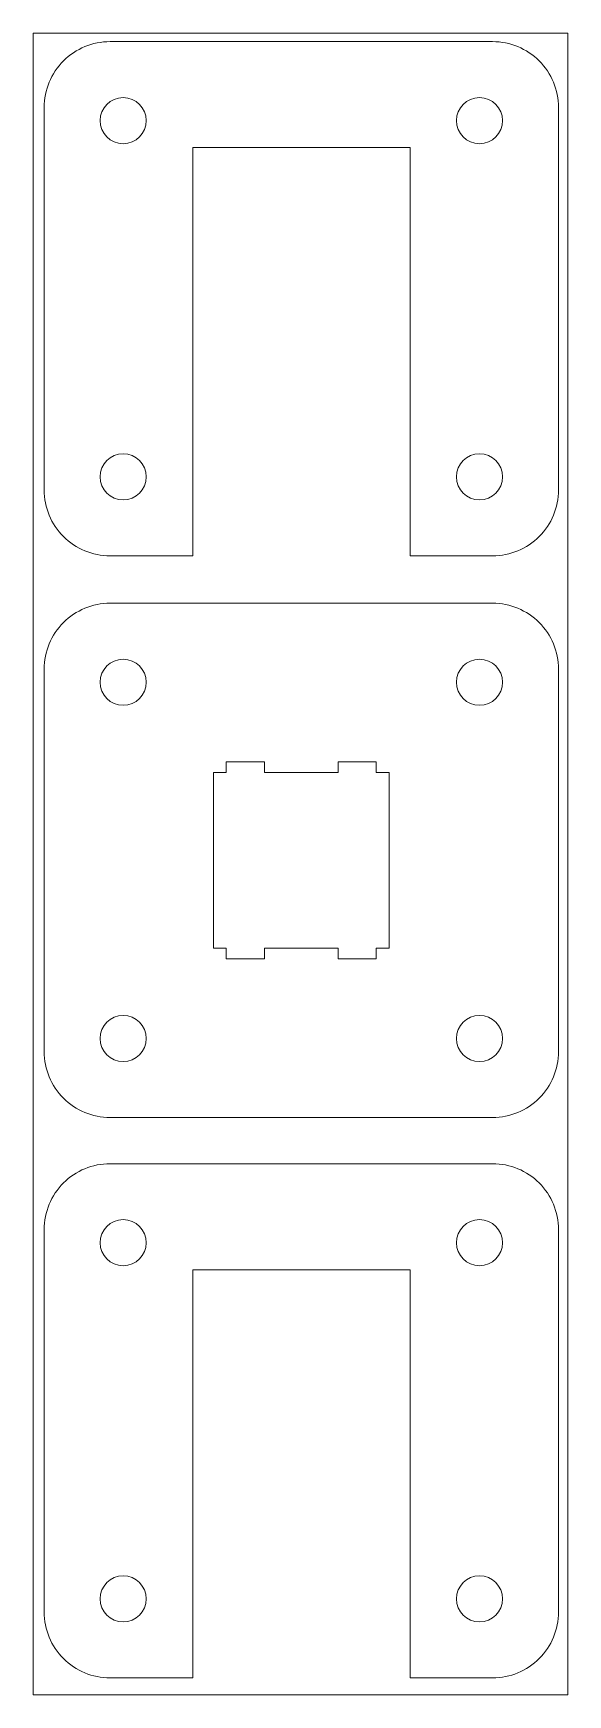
# Paper-space layout 'Clear Acrylic' of a CAD drawing. Header units: millimetres. Extents: x 0 to 41, y 81 to 207.
# The model-space entities are those that its viewports show. They can reach past a viewport. Long polylines and large blocks are cut down to what shows.
import ezdxf

# ---------------------------------------------------------------- set-up
doc = ezdxf.new("R2010")
doc.units = ezdxf.units.MM
doc.layers.get('0').update_dxf_attribs({"color": 5})
doc.layers.add('Boxes', color=3, linetype='Continuous')
doc.layers.add('Hidden', color=6, linetype='Continuous')
doc.layers.add('Cuts', color=7, linetype='Continuous', lineweight=0)
doc.layers.add('Viewports', color=7, linetype='Continuous', lineweight=0, plot=False)
doc.styles.get("Standard").update_dxf_attribs({"font": 'Arial.ttf'})

# ---------------------------------------------------------------- blocks, each defined once
blk = doc.blocks.new('Cherry Hole Inset')
at = {"layer": 'Cuts'}
blk.add_lwpolyline([(1.1114, 0.3), (1.1114, 1.2787), (0.3, 1.2787), (0.3, 4.1726), (1.1114, 4.1726), (1.1114, 9.7726), (0.3, 9.7726), (0.3, 12.6665), (1.1114, 12.6665), (1.1114, 13.6452), (14.4565, 13.6452), (14.4565, 12.6665), (15.2679, 12.6665), (15.2679, 9.7726), (14.4565, 9.7726), (14.4565, 4.1726), (15.2679, 4.1726), (15.2679, 1.2787), (14.4565, 1.2787), (14.4565, 0.3)], close=True, dxfattribs=at)
at = {"layer": 'Hidden'}
blk.add_lwpolyline([(0.8114, 0), (0.8114, 0.9787), (0, 0.9787), (0, 4.4726), (0.8114, 4.4726), (0.8114, 9.4726), (0, 9.4726), (0, 12.9665), (0.8114, 12.9665), (0.8114, 13.9452), (14.7565, 13.9452), (14.7565, 12.9665), (15.5679, 12.9665), (15.5679, 9.4726), (14.7565, 9.4726), (14.7565, 4.4726), (15.5679, 4.4726), (15.5679, 0.9787), (14.7565, 0.9787), (14.7565, 0)], close=True, dxfattribs=at)
blk = doc.blocks.new('Cherry Cutout 1')
at = {"layer": 'Boxes'}
blk.add_lwpolyline([(0, 0), (19.05, 0), (19.05, 19.05), (0, 19.05)], close=True, dxfattribs=at)
blk.add_blockref('Cherry Hole Inset', (1.74, 2.55))
at = {"layer": 'Hidden'}
blk.add_text('0.3mm inset', height=1, dxfattribs=at).set_placement((5.49, 0.68))

msp = doc.modelspace()

# ---------------------------------------------------------------- linework, layer by layer
at = {"layer": 'Cuts'}
for points in [[(-13.6, 17.78), (-13.6, 24.05, 0.414214), (-18.6, 29.05), (-47.65, 29.05, 0.414214), (-52.65, 24.05), (-52.65, -5, 0.414214), (-47.65, -10), (-18.6, -10, 0.414214), (-13.6, -5), (-13.6, 1.28)], [(71.61, 17.78), (71.61, 24.05, 0.414214), (66.61, 29.05), (37.56, 29.05, 0.414214), (32.56, 24.05), (32.56, -5, 0.414214), (37.56, -10), (66.61, -10, 0.414214), (71.61, -5), (71.61, 1.28)]]:
    msp.add_lwpolyline(points, format="xyb", dxfattribs=at)
msp.add_lwpolyline([(-5, -10), (24.05, -10, 0.414214), (29.05, -5), (29.05, 24.05, 0.414214), (24.05, 29.05), (-5, 29.05, 0.414214), (-10, 24.05), (-10, -5, 0.414214)], format="xyb", close=True, dxfattribs=at)
for points in [[(-13.6, 17.78), (-44.6, 17.78), (-44.6, 1.28), (-13.6, 1.28)], [(71.61, 17.78), (40.61, 17.78), (40.61, 1.28), (71.61, 1.28)]]:
    msp.add_lwpolyline(points, dxfattribs=at)
for centre in [(-46.65, 23.05), (-19.6, 23.05), (-4, 23.05), (23.05, 23.05), (38.56, 23.05), (65.61, 23.05), (-46.65, -4), (-19.6, -4), (-4, -4), (23.05, -4), (38.56, -4), (65.61, -4)]:
    msp.add_circle(centre, 1.75, dxfattribs=at)

# ---------------------------------------------------------------- block references
msp.add_blockref('Cherry Cutout 1', (0, 0))

psp = doc.layouts.new('Clear Acrylic')

# ---------------------------------------------------------------- viewports
at = {"layer": 'Viewports', "view_target_point": (23.83, 59.16), "view_twist_angle": 270}
vp = psp.add_viewport(center=(20.23, 144.37), size=(40.58, 126.18), view_center_point=(-49.7, 14.03), view_height=126.18, dxfattribs=at)
vp.frozen_layers = ['Boxes', 'Hidden']

doc.saveas('drawing.dxf')
